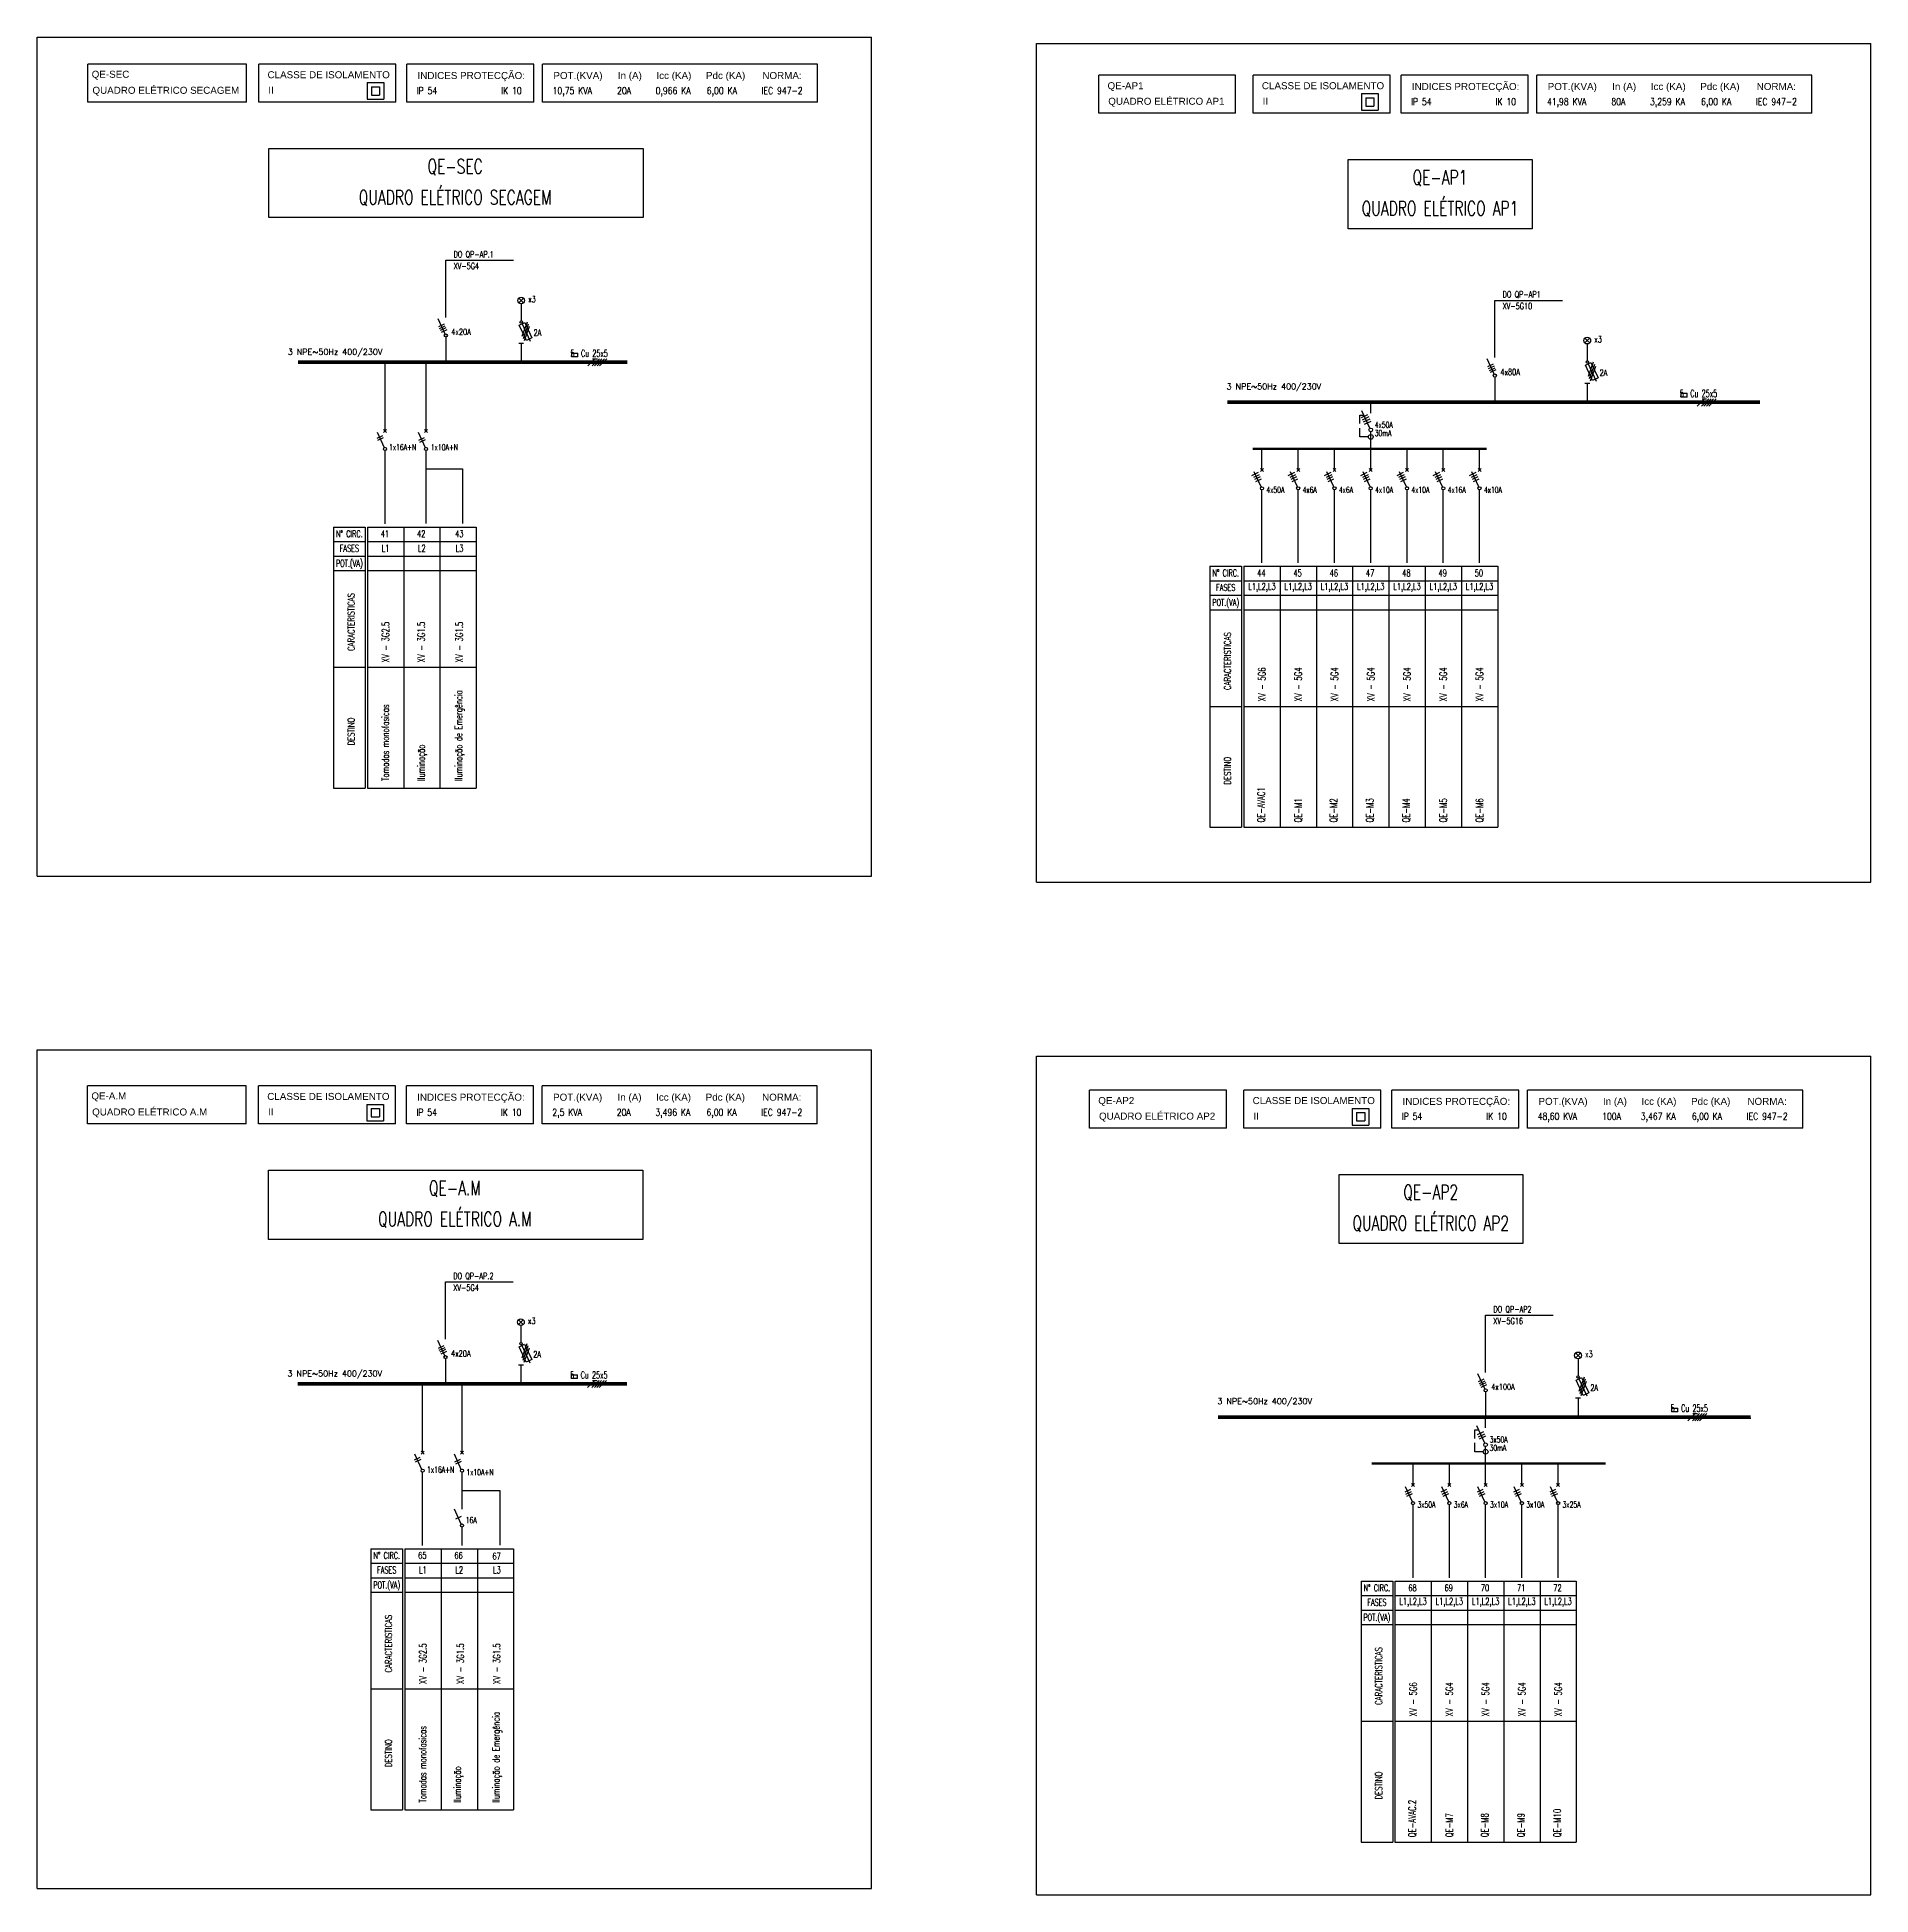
# Model space of a CAD drawing. Header units: millimetres. Extents: x -35961 to -35580, y 154458 to 154764.
# Drawn here: x -35732.7 to -35681.1, y 154486.7 to 154539 of the extents above; entities that cross this region are included whole.
import ezdxf
from ezdxf.enums import TextEntityAlignment as Align

# ---------------------------------------------------------------- set-up
doc = ezdxf.new("R2010")
doc.units = ezdxf.units.MM
doc.header["$MEASUREMENT"] = 0
doc.linetypes.add('HIDDEN', pattern=[0.375, 0.25, -0.125])
doc.layers.add('ELÉCTRICO', color=255, linetype='Continuous')
doc.layers.add('SIMBOLOGIA', color=255, linetype='Continuous')
doc.styles.add('ARIAL', font='arial.ttf')
doc.styles.add('ROMANS', font='romans')
doc.styles.add('SIMPLEX', font='SIMPLEX')

msp = doc.modelspace()

# ---------------------------------------------------------------- linework, layer by layer
at = {"layer": 'ELÉCTRICO', "linetype": 'Continuous', "ltscale": 0.03}
for p, q in [((-35732.74, 154538.991), (-35709.243, 154538.991)), ((-35704.601, 154538.816), (-35681.104, 154538.816)), ((-35722.942, 154527.902), (-35722.942, 154529.799)), ((-35721.789, 154527.902), (-35721.789, 154529.799)), ((-35721.789, 154525.299), (-35721.789, 154527.346)), ((-35732.74, 154515.368), (-35709.243, 154515.368)), ((-35704.601, 154515.192), (-35681.104, 154515.192)), ((-35732.74, 154510.475), (-35709.243, 154510.475)), ((-35704.601, 154510.299), (-35681.104, 154510.299)), ((-35732.74, 154486.852), (-35709.243, 154486.852)), ((-35704.601, 154486.676), (-35681.104, 154486.676))]:
    msp.add_line(p, q, dxfattribs=at)
at = {"layer": 'SIMBOLOGIA', "linetype": 'Continuous', "ltscale": 0.03}
for p, q in [((-35732.74, 154515.368), (-35732.74, 154538.991)), ((-35709.243, 154515.368), (-35709.243, 154538.991)), ((-35704.601, 154515.192), (-35704.601, 154538.816)), ((-35681.104, 154515.192), (-35681.104, 154538.816)), ((-35721.789, 154526.837), (-35720.764, 154526.837)), ((-35720.764, 154526.837), (-35720.764, 154525.299)), ((-35732.74, 154486.852), (-35732.74, 154510.475)), ((-35709.243, 154486.852), (-35709.243, 154510.475)), ((-35704.601, 154486.676), (-35704.601, 154510.299)), ((-35681.104, 154486.676), (-35681.104, 154510.299)), ((-35720.776, 154497.54), (-35720.776, 154498.575)), ((-35720.776, 154498.066), (-35719.711, 154498.066)), ((-35719.711, 154498.066), (-35719.711, 154496.527))]:
    msp.add_line(p, q, dxfattribs=at)
at = {"layer": 'SIMBOLOGIA', "color": 8}
for p, q in [((-35731.314, 154537.158), (-35731.314, 154538.229)), ((-35726.842, 154538.229), (-35731.314, 154538.229)), ((-35726.842, 154537.158), (-35726.842, 154538.229)), ((-35726.501, 154537.158), (-35726.501, 154538.229)), ((-35722.644, 154538.229), (-35726.501, 154538.229)), ((-35722.644, 154537.158), (-35722.644, 154538.229)), ((-35722.334, 154537.158), (-35722.334, 154538.229)), ((-35718.755, 154538.229), (-35722.334, 154538.229)), ((-35718.755, 154537.158), (-35718.755, 154538.229)), ((-35718.507, 154537.158), (-35718.507, 154538.229)), ((-35710.762, 154538.229), (-35718.507, 154538.229)), ((-35710.762, 154537.158), (-35710.762, 154538.229)), ((-35702.847, 154536.848), (-35702.847, 154537.92)), ((-35698.991, 154537.92), (-35702.847, 154537.92)), ((-35698.991, 154536.848), (-35698.991, 154537.92)), ((-35698.501, 154536.848), (-35698.501, 154537.92)), ((-35694.644, 154537.92), (-35698.501, 154537.92)), ((-35694.644, 154536.848), (-35694.644, 154537.92)), ((-35694.334, 154536.848), (-35694.334, 154537.92)), ((-35690.755, 154537.92), (-35694.334, 154537.92)), ((-35690.755, 154536.848), (-35690.755, 154537.92)), ((-35690.507, 154536.848), (-35690.507, 154537.92)), ((-35682.762, 154537.92), (-35690.507, 154537.92)), ((-35682.762, 154536.848), (-35682.762, 154537.92)), ((-35726.842, 154537.158), (-35731.314, 154537.158)), ((-35722.644, 154537.158), (-35726.501, 154537.158)), ((-35718.755, 154537.158), (-35722.334, 154537.158)), ((-35710.762, 154537.158), (-35718.507, 154537.158)), ((-35698.991, 154536.848), (-35702.847, 154536.848)), ((-35694.644, 154536.848), (-35698.501, 154536.848)), ((-35690.755, 154536.848), (-35694.334, 154536.848)), ((-35682.762, 154536.848), (-35690.507, 154536.848)), ((-35731.323, 154508.386), (-35731.323, 154509.457)), ((-35726.851, 154509.457), (-35731.323, 154509.457)), ((-35726.851, 154508.386), (-35726.851, 154509.457)), ((-35726.509, 154508.386), (-35726.509, 154509.457)), ((-35722.653, 154509.457), (-35726.509, 154509.457)), ((-35722.653, 154508.386), (-35722.653, 154509.457)), ((-35722.343, 154508.386), (-35722.343, 154509.457)), ((-35718.764, 154509.457), (-35722.343, 154509.457)), ((-35718.764, 154508.386), (-35718.764, 154509.457)), ((-35718.516, 154508.386), (-35718.516, 154509.457)), ((-35710.771, 154509.457), (-35718.516, 154509.457)), ((-35710.771, 154508.386), (-35710.771, 154509.457)), ((-35703.108, 154508.269), (-35703.108, 154509.34)), ((-35699.252, 154509.34), (-35703.108, 154509.34)), ((-35699.252, 154508.269), (-35699.252, 154509.34)), ((-35698.761, 154508.269), (-35698.761, 154509.34)), ((-35694.905, 154509.34), (-35698.761, 154509.34)), ((-35694.905, 154508.269), (-35694.905, 154509.34)), ((-35694.595, 154508.269), (-35694.595, 154509.34)), ((-35691.016, 154509.34), (-35694.595, 154509.34)), ((-35691.016, 154508.269), (-35691.016, 154509.34)), ((-35690.768, 154508.269), (-35690.768, 154509.34)), ((-35683.023, 154509.34), (-35690.768, 154509.34)), ((-35683.023, 154508.269), (-35683.023, 154509.34)), ((-35726.851, 154508.386), (-35731.323, 154508.386)), ((-35722.653, 154508.386), (-35726.509, 154508.386)), ((-35718.764, 154508.386), (-35722.343, 154508.386)), ((-35710.771, 154508.386), (-35718.516, 154508.386)), ((-35699.252, 154508.269), (-35703.108, 154508.269)), ((-35694.905, 154508.269), (-35698.761, 154508.269)), ((-35691.016, 154508.269), (-35694.595, 154508.269)), ((-35683.023, 154508.269), (-35690.768, 154508.269))]:
    msp.add_line(p, q, dxfattribs=at)
at = {"layer": 'SIMBOLOGIA'}
for p, q in [((-35723.445, 154537.71), (-35722.978, 154537.71)), ((-35723.445, 154537.71), (-35723.445, 154537.243)), ((-35723.329, 154537.593), (-35723.329, 154537.36)), ((-35723.329, 154537.593), (-35723.095, 154537.593)), ((-35723.095, 154537.593), (-35723.095, 154537.36)), ((-35722.978, 154537.71), (-35722.978, 154537.243)), ((-35695.445, 154537.4), (-35694.979, 154537.4)), ((-35695.445, 154537.4), (-35695.445, 154536.934)), ((-35694.979, 154537.4), (-35694.979, 154536.934)), ((-35723.445, 154537.243), (-35722.978, 154537.243)), ((-35723.329, 154537.36), (-35723.095, 154537.36)), ((-35695.445, 154536.934), (-35694.979, 154536.934)), ((-35695.329, 154537.284), (-35695.329, 154537.05)), ((-35695.329, 154537.284), (-35695.095, 154537.284)), ((-35695.329, 154537.05), (-35695.095, 154537.05)), ((-35695.095, 154537.284), (-35695.095, 154537.05)), ((-35721.235, 154532.708), (-35719.325, 154532.708)), ((-35721.233, 154531.097), (-35721.233, 154532.708)), ((-35719.109, 154531.576), (-35719.186, 154531.653)), ((-35719.109, 154531.576), (-35719.032, 154531.653)), ((-35719.109, 154531.576), (-35719.186, 154531.499)), ((-35719.109, 154531.576), (-35719.032, 154531.499)), ((-35719.109, 154531.481), (-35719.109, 154531.004)), ((-35691.694, 154531.579), (-35689.784, 154531.579)), ((-35691.692, 154529.968), (-35691.694, 154531.579)), ((-35721.251, 154530.631), (-35721.451, 154531.06)), ((-35721.281, 154530.909), (-35721.442, 154530.833)), ((-35721.255, 154530.855), (-35721.417, 154530.779)), ((-35721.229, 154530.802), (-35721.391, 154530.727)), ((-35721.204, 154530.748), (-35721.366, 154530.673)), ((-35719.162, 154530.882), (-35719.007, 154530.954)), ((-35718.96, 154530.45), (-35719.162, 154530.882)), ((-35719.094, 154530.939), (-35718.859, 154530.434)), ((-35718.939, 154530.968), (-35719.087, 154530.561)), ((-35718.91, 154530.905), (-35719.058, 154530.498)), ((-35718.881, 154530.844), (-35719.029, 154530.437)), ((-35719.007, 154530.954), (-35718.806, 154530.522)), ((-35721.232, 154530.546), (-35721.232, 154529.868)), ((-35719.177, 154530.378), (-35719.041, 154530.378)), ((-35719.109, 154530.378), (-35719.109, 154529.868)), ((-35718.806, 154530.522), (-35718.96, 154530.45)), ((-35717.694, 154530.09), (-35717.517, 154530.09)), ((-35717.694, 154530.09), (-35717.694, 154529.985)), ((-35717.517, 154529.985), (-35717.517, 154530.09)), ((-35689.089, 154530.447), (-35689.166, 154530.524)), ((-35689.089, 154530.447), (-35689.166, 154530.37)), ((-35689.089, 154530.447), (-35689.012, 154530.524)), ((-35689.089, 154530.447), (-35689.012, 154530.37)), ((-35689.089, 154530.352), (-35689.089, 154529.875)), ((-35716.126, 154529.868), (-35725.392, 154529.868)), ((-35716.126, 154529.833), (-35725.392, 154529.833)), ((-35716.126, 154529.799), (-35725.392, 154529.799)), ((-35717.517, 154529.985), (-35717.694, 154529.985)), ((-35717.235, 154529.731), (-35717.031, 154529.936)), ((-35717.109, 154529.731), (-35716.905, 154529.936)), ((-35717.097, 154529.936), (-35716.965, 154529.936)), ((-35717.041, 154529.731), (-35716.836, 154529.936)), ((-35716.973, 154529.731), (-35716.768, 154529.936)), ((-35716.905, 154529.731), (-35716.7, 154529.936)), ((-35691.71, 154529.502), (-35691.91, 154529.931)), ((-35691.739, 154529.78), (-35691.901, 154529.704)), ((-35691.714, 154529.726), (-35691.876, 154529.65)), ((-35691.688, 154529.673), (-35691.85, 154529.598)), ((-35691.663, 154529.619), (-35691.825, 154529.544)), ((-35689.142, 154529.753), (-35688.987, 154529.825)), ((-35688.94, 154529.321), (-35689.142, 154529.753)), ((-35689.075, 154529.81), (-35688.839, 154529.305)), ((-35688.919, 154529.839), (-35689.067, 154529.432)), ((-35688.89, 154529.776), (-35689.038, 154529.369)), ((-35688.861, 154529.715), (-35689.009, 154529.308)), ((-35688.987, 154529.825), (-35688.786, 154529.393)), ((-35691.691, 154529.417), (-35691.691, 154528.739)), ((-35689.157, 154529.249), (-35689.021, 154529.249)), ((-35689.089, 154529.249), (-35689.089, 154528.739)), ((-35688.786, 154529.393), (-35688.94, 154529.321)), ((-35684.229, 154528.739), (-35699.222, 154528.739)), ((-35684.229, 154528.705), (-35699.222, 154528.705)), ((-35684.226, 154528.671), (-35699.222, 154528.671)), ((-35695.186, 154528.407), (-35695.186, 154528.671)), ((-35686.455, 154528.961), (-35686.278, 154528.961)), ((-35686.455, 154528.961), (-35686.455, 154528.856)), ((-35686.278, 154528.856), (-35686.455, 154528.856)), ((-35686.278, 154528.856), (-35686.278, 154528.961)), ((-35685.997, 154528.602), (-35685.792, 154528.807)), ((-35685.87, 154528.602), (-35685.666, 154528.807)), ((-35685.858, 154528.807), (-35685.727, 154528.807)), ((-35685.802, 154528.602), (-35685.598, 154528.807)), ((-35685.734, 154528.602), (-35685.53, 154528.807)), ((-35685.666, 154528.602), (-35685.462, 154528.807)), ((-35695.273, 154528.357), (-35695.458, 154528.271)), ((-35695.208, 154527.976), (-35695.436, 154528.466)), ((-35695.244, 154528.295), (-35695.429, 154528.209)), ((-35695.215, 154528.234), (-35695.4, 154528.147)), ((-35695.186, 154528.172), (-35695.372, 154528.086)), ((-35723.019, 154527.761), (-35723.178, 154527.687)), ((-35722.96, 154527.43), (-35723.158, 154527.854)), ((-35722.993, 154527.71), (-35723.153, 154527.636)), ((-35722.9, 154527.86), (-35722.983, 154527.943)), ((-35722.983, 154527.86), (-35722.9, 154527.943)), ((-35721.807, 154527.43), (-35722.005, 154527.854)), ((-35721.84, 154527.71), (-35722, 154527.636)), ((-35721.812, 154527.649), (-35721.971, 154527.574)), ((-35721.747, 154527.86), (-35721.83, 154527.943)), ((-35721.83, 154527.86), (-35721.747, 154527.943)), ((-35695.186, 154527.419), (-35695.186, 154527.879)), ((-35722.942, 154525.29), (-35722.942, 154527.346)), ((-35698.511, 154527.419), (-35691.922, 154527.419)), ((-35698.511, 154527.385), (-35691.922, 154527.385)), ((-35698.25, 154526.804), (-35698.25, 154527.385)), ((-35697.229, 154526.804), (-35697.229, 154527.385)), ((-35696.208, 154526.804), (-35696.208, 154527.385)), ((-35695.186, 154526.804), (-35695.186, 154527.385)), ((-35694.165, 154526.804), (-35694.165, 154527.385)), ((-35693.144, 154526.804), (-35693.144, 154527.385)), ((-35692.123, 154526.804), (-35692.123, 154527.385)), ((-35698.356, 154526.728), (-35698.541, 154526.641)), ((-35698.327, 154526.666), (-35698.487, 154526.591)), ((-35698.269, 154526.327), (-35698.466, 154526.75)), ((-35698.302, 154526.607), (-35698.462, 154526.532)), ((-35698.273, 154526.545), (-35698.433, 154526.471)), ((-35698.208, 154526.757), (-35698.292, 154526.84)), ((-35698.292, 154526.757), (-35698.208, 154526.84)), ((-35697.334, 154526.728), (-35697.52, 154526.641)), ((-35697.306, 154526.666), (-35697.466, 154526.591)), ((-35697.247, 154526.327), (-35697.445, 154526.75)), ((-35697.281, 154526.607), (-35697.44, 154526.532)), ((-35697.252, 154526.545), (-35697.412, 154526.471)), ((-35697.187, 154526.757), (-35697.27, 154526.84)), ((-35697.27, 154526.757), (-35697.187, 154526.84)), ((-35696.313, 154526.728), (-35696.498, 154526.641)), ((-35696.285, 154526.666), (-35696.444, 154526.591)), ((-35696.226, 154526.327), (-35696.424, 154526.75)), ((-35696.259, 154526.607), (-35696.419, 154526.532)), ((-35696.231, 154526.545), (-35696.39, 154526.471)), ((-35696.166, 154526.757), (-35696.249, 154526.84)), ((-35696.249, 154526.757), (-35696.166, 154526.84)), ((-35695.292, 154526.728), (-35695.477, 154526.641)), ((-35695.263, 154526.666), (-35695.423, 154526.591)), ((-35695.205, 154526.327), (-35695.402, 154526.75)), ((-35695.238, 154526.607), (-35695.398, 154526.532)), ((-35695.209, 154526.545), (-35695.369, 154526.471)), ((-35695.145, 154526.757), (-35695.228, 154526.84)), ((-35695.228, 154526.757), (-35695.145, 154526.84)), ((-35694.271, 154526.728), (-35694.456, 154526.641)), ((-35694.242, 154526.666), (-35694.402, 154526.591)), ((-35694.184, 154526.327), (-35694.381, 154526.75)), ((-35694.217, 154526.607), (-35694.377, 154526.532)), ((-35694.188, 154526.545), (-35694.348, 154526.471)), ((-35694.124, 154526.757), (-35694.207, 154526.84)), ((-35694.207, 154526.757), (-35694.124, 154526.84)), ((-35693.25, 154526.728), (-35693.435, 154526.641)), ((-35693.221, 154526.666), (-35693.381, 154526.591)), ((-35693.163, 154526.327), (-35693.36, 154526.75)), ((-35693.196, 154526.607), (-35693.356, 154526.532)), ((-35693.167, 154526.545), (-35693.327, 154526.471)), ((-35693.102, 154526.757), (-35693.186, 154526.84)), ((-35693.186, 154526.757), (-35693.102, 154526.84)), ((-35692.228, 154526.728), (-35692.414, 154526.641)), ((-35692.2, 154526.666), (-35692.36, 154526.591)), ((-35692.141, 154526.327), (-35692.339, 154526.75)), ((-35692.175, 154526.607), (-35692.334, 154526.532)), ((-35692.146, 154526.545), (-35692.306, 154526.471)), ((-35692.081, 154526.757), (-35692.164, 154526.84)), ((-35692.164, 154526.757), (-35692.081, 154526.84)), ((-35698.25, 154524.9), (-35698.25, 154526.243)), ((-35697.229, 154524.9), (-35697.229, 154526.243)), ((-35696.208, 154524.9), (-35696.208, 154526.243)), ((-35695.186, 154524.9), (-35695.186, 154526.243)), ((-35694.165, 154524.9), (-35694.165, 154526.243)), ((-35693.144, 154524.9), (-35693.144, 154526.243)), ((-35692.123, 154524.9), (-35692.123, 154526.243)), ((-35698.25, 154524.187), (-35698.25, 154524.9)), ((-35697.229, 154524.187), (-35697.229, 154524.9)), ((-35696.208, 154524.187), (-35696.208, 154524.9)), ((-35695.186, 154524.187), (-35695.186, 154524.9)), ((-35694.165, 154524.187), (-35694.165, 154524.9)), ((-35693.144, 154524.187), (-35693.144, 154524.9)), ((-35692.123, 154524.187), (-35692.123, 154524.9)), ((-35723.454, 154508.938), (-35722.987, 154508.938)), ((-35723.454, 154508.938), (-35723.454, 154508.471)), ((-35723.337, 154508.821), (-35723.337, 154508.588)), ((-35723.337, 154508.821), (-35723.104, 154508.821)), ((-35723.104, 154508.821), (-35723.104, 154508.588)), ((-35722.987, 154508.938), (-35722.987, 154508.471)), ((-35695.706, 154508.821), (-35695.239, 154508.821)), ((-35695.706, 154508.821), (-35695.706, 154508.354)), ((-35695.589, 154508.704), (-35695.589, 154508.471)), ((-35695.589, 154508.704), (-35695.356, 154508.704)), ((-35695.356, 154508.704), (-35695.356, 154508.471)), ((-35695.239, 154508.821), (-35695.239, 154508.354)), ((-35723.454, 154508.471), (-35722.987, 154508.471)), ((-35723.337, 154508.588), (-35723.104, 154508.588)), ((-35695.706, 154508.354), (-35695.239, 154508.354)), ((-35695.589, 154508.471), (-35695.356, 154508.471)), ((-35721.244, 154503.937), (-35719.334, 154503.937)), ((-35721.242, 154502.325), (-35721.244, 154503.937)), ((-35719.117, 154502.804), (-35719.194, 154502.881)), ((-35719.117, 154502.804), (-35719.04, 154502.881)), ((-35691.955, 154503), (-35690.045, 154503)), ((-35691.953, 154501.389), (-35691.955, 154503)), ((-35719.117, 154502.804), (-35719.194, 154502.727)), ((-35719.117, 154502.804), (-35719.04, 154502.727)), ((-35719.117, 154502.709), (-35719.117, 154502.232)), ((-35721.26, 154501.859), (-35721.46, 154502.288)), ((-35721.289, 154502.137), (-35721.451, 154502.061)), ((-35721.264, 154502.083), (-35721.426, 154502.007)), ((-35721.237, 154502.031), (-35721.399, 154501.955)), ((-35721.212, 154501.977), (-35721.374, 154501.901)), ((-35719.17, 154502.11), (-35719.016, 154502.182)), ((-35718.969, 154501.678), (-35719.17, 154502.11)), ((-35719.103, 154502.167), (-35718.867, 154501.662)), ((-35718.947, 154502.196), (-35719.095, 154501.789)), ((-35718.918, 154502.134), (-35719.066, 154501.726)), ((-35718.889, 154502.072), (-35719.038, 154501.665)), ((-35719.016, 154502.182), (-35718.814, 154501.75)), ((-35689.349, 154501.867), (-35689.426, 154501.945)), ((-35689.349, 154501.867), (-35689.426, 154501.79)), ((-35689.349, 154501.867), (-35689.272, 154501.945)), ((-35689.349, 154501.867), (-35689.272, 154501.79)), ((-35721.241, 154501.774), (-35721.241, 154501.096)), ((-35719.185, 154501.606), (-35719.049, 154501.606)), ((-35719.117, 154501.606), (-35719.117, 154501.096)), ((-35718.814, 154501.75), (-35718.969, 154501.678)), ((-35717.703, 154501.318), (-35717.526, 154501.318)), ((-35717.703, 154501.318), (-35717.703, 154501.213)), ((-35717.526, 154501.213), (-35717.526, 154501.318)), ((-35691.971, 154500.923), (-35692.171, 154501.351)), ((-35689.349, 154501.772), (-35689.349, 154501.296)), ((-35716.135, 154501.096), (-35725.401, 154501.096)), ((-35716.135, 154501.062), (-35725.401, 154501.062)), ((-35716.135, 154501.028), (-35725.401, 154501.028)), ((-35721.884, 154499.135), (-35721.884, 154501.028)), ((-35720.776, 154499.135), (-35720.776, 154501.028)), ((-35717.526, 154501.213), (-35717.703, 154501.213)), ((-35717.244, 154500.96), (-35717.04, 154501.164)), ((-35717.117, 154500.96), (-35716.913, 154501.164)), ((-35717.105, 154501.164), (-35716.974, 154501.164)), ((-35717.049, 154500.96), (-35716.845, 154501.164)), ((-35716.981, 154500.96), (-35716.777, 154501.164)), ((-35716.913, 154500.96), (-35716.709, 154501.164)), ((-35692, 154501.2), (-35692.162, 154501.125)), ((-35691.975, 154501.146), (-35692.137, 154501.071)), ((-35691.948, 154501.094), (-35692.11, 154501.018)), ((-35691.923, 154501.04), (-35692.085, 154500.964)), ((-35691.952, 154500.837), (-35691.952, 154500.159)), ((-35689.402, 154501.173), (-35689.248, 154501.245)), ((-35689.201, 154500.742), (-35689.402, 154501.173)), ((-35689.335, 154501.231), (-35689.099, 154500.725)), ((-35689.179, 154501.259), (-35689.328, 154500.852)), ((-35689.15, 154501.197), (-35689.298, 154500.79)), ((-35689.122, 154501.135), (-35689.27, 154500.728)), ((-35689.248, 154501.245), (-35689.047, 154500.813)), ((-35689.047, 154500.813), (-35689.201, 154500.742)), ((-35689.417, 154500.67), (-35689.281, 154500.67)), ((-35689.349, 154500.67), (-35689.349, 154500.159)), ((-35686.716, 154500.382), (-35686.539, 154500.382)), ((-35686.716, 154500.382), (-35686.716, 154500.277)), ((-35686.539, 154500.277), (-35686.716, 154500.277)), ((-35686.539, 154500.277), (-35686.539, 154500.382)), ((-35684.49, 154500.159), (-35699.483, 154500.159)), ((-35684.49, 154500.125), (-35699.483, 154500.125)), ((-35684.487, 154500.091), (-35699.483, 154500.091)), ((-35691.973, 154499.397), (-35692.202, 154499.887)), ((-35691.952, 154499.827), (-35691.952, 154500.091)), ((-35686.257, 154500.023), (-35686.053, 154500.227)), ((-35686.13, 154500.023), (-35685.926, 154500.227)), ((-35686.118, 154500.227), (-35685.987, 154500.227)), ((-35686.062, 154500.023), (-35685.858, 154500.227)), ((-35685.994, 154500.023), (-35685.79, 154500.227)), ((-35685.926, 154500.023), (-35685.722, 154500.227)), ((-35692.009, 154499.716), (-35692.194, 154499.63)), ((-35691.981, 154499.654), (-35692.166, 154499.568)), ((-35691.952, 154499.593), (-35692.137, 154499.506)), ((-35691.952, 154498.844), (-35691.952, 154499.3)), ((-35721.961, 154498.989), (-35722.121, 154498.915)), ((-35721.903, 154498.659), (-35722.1, 154499.082)), ((-35721.936, 154498.939), (-35722.096, 154498.864)), ((-35721.843, 154499.089), (-35721.926, 154499.172)), ((-35721.926, 154499.089), (-35721.843, 154499.172)), ((-35720.795, 154498.659), (-35720.992, 154499.082)), ((-35720.828, 154498.939), (-35720.988, 154498.864)), ((-35720.799, 154498.877), (-35720.959, 154498.802)), ((-35720.734, 154499.089), (-35720.817, 154499.172)), ((-35720.817, 154499.089), (-35720.734, 154499.172)), ((-35695.16, 154498.844), (-35688.571, 154498.844)), ((-35695.16, 154498.81), (-35688.571, 154498.81)), ((-35693.994, 154498.224), (-35693.994, 154498.806)), ((-35692.973, 154498.224), (-35692.973, 154498.806)), ((-35691.952, 154498.224), (-35691.952, 154498.806)), ((-35690.93, 154498.224), (-35690.93, 154498.806)), ((-35689.909, 154498.224), (-35689.909, 154498.806)), ((-35721.884, 154496.518), (-35721.884, 154498.575)), ((-35694.013, 154497.748), (-35694.21, 154498.171)), ((-35693.952, 154498.177), (-35694.036, 154498.261)), ((-35694.036, 154498.177), (-35693.952, 154498.261)), ((-35692.992, 154497.748), (-35693.189, 154498.171)), ((-35692.931, 154498.177), (-35693.014, 154498.261)), ((-35693.014, 154498.177), (-35692.931, 154498.261)), ((-35691.97, 154497.748), (-35692.168, 154498.171)), ((-35691.91, 154498.177), (-35691.993, 154498.261)), ((-35691.993, 154498.177), (-35691.91, 154498.261)), ((-35690.949, 154497.748), (-35691.147, 154498.171)), ((-35690.889, 154498.177), (-35690.972, 154498.261)), ((-35690.972, 154498.177), (-35690.889, 154498.261)), ((-35689.928, 154497.748), (-35690.125, 154498.171)), ((-35689.868, 154498.177), (-35689.951, 154498.261)), ((-35689.951, 154498.177), (-35689.868, 154498.261)), ((-35694.071, 154498.087), (-35694.231, 154498.012)), ((-35694.046, 154498.028), (-35694.206, 154497.953)), ((-35694.017, 154497.966), (-35694.177, 154497.891)), ((-35693.994, 154496.321), (-35693.994, 154497.664)), ((-35693.05, 154498.087), (-35693.21, 154498.012)), ((-35693.025, 154498.028), (-35693.185, 154497.953)), ((-35692.996, 154497.966), (-35693.156, 154497.891)), ((-35692.973, 154496.321), (-35692.973, 154497.664)), ((-35692.029, 154498.087), (-35692.189, 154498.012)), ((-35692.003, 154498.028), (-35692.163, 154497.953)), ((-35691.975, 154497.966), (-35692.135, 154497.891)), ((-35691.952, 154496.321), (-35691.952, 154497.664)), ((-35691.007, 154498.087), (-35691.167, 154498.012)), ((-35690.982, 154498.028), (-35691.142, 154497.953)), ((-35690.953, 154497.966), (-35691.113, 154497.891)), ((-35690.93, 154496.321), (-35690.93, 154497.664)), ((-35689.986, 154498.087), (-35690.146, 154498.012)), ((-35689.961, 154498.028), (-35690.121, 154497.953)), ((-35689.932, 154497.966), (-35690.092, 154497.891)), ((-35689.909, 154496.321), (-35689.909, 154497.664)), ((-35720.795, 154497.117), (-35720.992, 154497.54)), ((-35720.799, 154497.335), (-35720.959, 154497.26)), ((-35720.776, 154496.518), (-35720.776, 154497.032)), ((-35693.994, 154495.607), (-35693.994, 154496.321)), ((-35692.973, 154495.607), (-35692.973, 154496.321)), ((-35691.952, 154495.607), (-35691.952, 154496.321)), ((-35690.93, 154495.607), (-35690.93, 154496.321)), ((-35689.909, 154495.607), (-35689.909, 154496.321))]:
    msp.add_line(p, q, dxfattribs=at)
at = {"layer": 'SIMBOLOGIA', "linetype": 'HIDDEN'}
for p, q in [((-35695.493, 154527.734), (-35695.493, 154528.348)), ((-35695.493, 154528.348), (-35695.381, 154528.348)), ((-35695.254, 154527.734), (-35695.493, 154527.734)), ((-35692.258, 154499.155), (-35692.258, 154499.768)), ((-35692.258, 154499.768), (-35692.146, 154499.768)), ((-35692.02, 154499.155), (-35692.258, 154499.155))]:
    msp.add_line(p, q, dxfattribs=at)
at = {"layer": 'SIMBOLOGIA', "linetype": 'Continuous'}
for p, q in [((-35724.392, 154525.196), (-35724.392, 154517.843)), ((-35724.392, 154525.196), (-35723.503, 154525.196)), ((-35723.503, 154525.196), (-35723.503, 154517.843)), ((-35723.439, 154525.196), (-35721.397, 154525.196)), ((-35723.439, 154525.196), (-35723.439, 154517.843)), ((-35722.418, 154525.196), (-35722.418, 154517.843)), ((-35721.397, 154525.196), (-35721.397, 154517.843)), ((-35721.397, 154525.196), (-35720.376, 154525.196)), ((-35720.376, 154525.196), (-35720.376, 154517.843)), ((-35724.392, 154524.787), (-35723.503, 154524.787)), ((-35724.392, 154524.379), (-35723.503, 154524.379)), ((-35723.439, 154524.787), (-35721.397, 154524.787)), ((-35723.439, 154524.379), (-35721.397, 154524.379)), ((-35721.397, 154524.787), (-35720.376, 154524.787)), ((-35721.397, 154524.379), (-35720.376, 154524.379)), ((-35724.392, 154523.97), (-35723.503, 154523.97)), ((-35723.439, 154523.97), (-35721.397, 154523.97)), ((-35721.397, 154523.97), (-35720.376, 154523.97)), ((-35699.713, 154524.092), (-35699.713, 154516.74)), ((-35699.713, 154524.092), (-35698.824, 154524.092)), ((-35698.824, 154524.092), (-35698.824, 154516.74)), ((-35698.76, 154524.092), (-35691.612, 154524.092)), ((-35698.76, 154524.092), (-35698.76, 154516.74)), ((-35697.739, 154524.092), (-35697.739, 154516.74)), ((-35696.718, 154524.092), (-35696.718, 154516.74)), ((-35695.697, 154524.092), (-35695.697, 154516.74)), ((-35694.676, 154524.092), (-35694.676, 154516.74)), ((-35693.655, 154524.092), (-35693.655, 154516.74)), ((-35692.634, 154524.092), (-35692.634, 154516.74)), ((-35691.612, 154524.092), (-35691.612, 154516.74)), ((-35699.713, 154523.684), (-35698.824, 154523.684)), ((-35699.713, 154523.275), (-35698.824, 154523.275)), ((-35698.76, 154523.684), (-35691.612, 154523.684)), ((-35698.76, 154523.275), (-35691.612, 154523.275)), ((-35699.713, 154522.867), (-35698.824, 154522.867)), ((-35698.76, 154522.867), (-35691.612, 154522.867)), ((-35724.392, 154521.247), (-35723.503, 154521.247)), ((-35723.439, 154521.247), (-35721.397, 154521.247)), ((-35721.397, 154521.247), (-35720.376, 154521.247)), ((-35699.713, 154520.144), (-35698.824, 154520.144)), ((-35698.76, 154520.144), (-35691.612, 154520.144)), ((-35724.392, 154517.843), (-35723.503, 154517.843)), ((-35723.439, 154517.843), (-35721.397, 154517.843)), ((-35721.397, 154517.843), (-35720.376, 154517.843)), ((-35699.713, 154516.74), (-35698.824, 154516.74)), ((-35698.76, 154516.74), (-35691.612, 154516.74)), ((-35723.339, 154496.424), (-35723.339, 154489.072)), ((-35723.339, 154496.424), (-35722.45, 154496.424)), ((-35722.45, 154496.424), (-35722.45, 154489.072)), ((-35722.386, 154496.424), (-35720.344, 154496.424)), ((-35722.386, 154496.424), (-35722.386, 154489.072)), ((-35721.365, 154496.424), (-35721.365, 154489.072)), ((-35720.344, 154496.424), (-35720.344, 154489.072)), ((-35720.344, 154496.424), (-35719.323, 154496.424)), ((-35719.323, 154496.424), (-35719.323, 154489.072)), ((-35723.339, 154496.016), (-35722.45, 154496.016)), ((-35723.339, 154495.607), (-35722.45, 154495.607)), ((-35722.386, 154496.016), (-35720.344, 154496.016)), ((-35722.386, 154495.607), (-35720.344, 154495.607)), ((-35720.344, 154496.016), (-35719.323, 154496.016)), ((-35720.344, 154495.607), (-35719.323, 154495.607)), ((-35723.339, 154495.199), (-35722.45, 154495.199)), ((-35722.386, 154495.199), (-35720.344, 154495.199)), ((-35720.344, 154495.199), (-35719.323, 154495.199)), ((-35695.457, 154495.513), (-35695.457, 154488.161)), ((-35695.457, 154495.513), (-35694.568, 154495.513)), ((-35695.457, 154495.104), (-35694.568, 154495.104)), ((-35694.568, 154495.513), (-35694.568, 154488.161)), ((-35694.505, 154495.513), (-35689.399, 154495.513)), ((-35694.505, 154495.513), (-35694.505, 154488.161)), ((-35694.505, 154495.104), (-35689.399, 154495.104)), ((-35693.483, 154495.513), (-35693.483, 154488.161)), ((-35692.462, 154495.513), (-35692.462, 154488.161)), ((-35691.441, 154495.513), (-35691.441, 154488.161)), ((-35690.42, 154495.513), (-35690.42, 154488.161)), ((-35689.399, 154495.513), (-35689.399, 154488.161)), ((-35695.457, 154494.696), (-35694.568, 154494.696)), ((-35694.505, 154494.696), (-35689.399, 154494.696)), ((-35695.457, 154494.288), (-35694.568, 154494.288)), ((-35694.505, 154494.288), (-35689.399, 154494.288)), ((-35723.339, 154492.476), (-35722.45, 154492.476)), ((-35722.386, 154492.476), (-35720.344, 154492.476)), ((-35720.344, 154492.476), (-35719.323, 154492.476)), ((-35695.457, 154491.564), (-35694.568, 154491.564)), ((-35694.505, 154491.564), (-35689.399, 154491.564)), ((-35723.339, 154489.072), (-35722.45, 154489.072)), ((-35722.386, 154489.072), (-35720.344, 154489.072)), ((-35720.344, 154489.072), (-35719.323, 154489.072)), ((-35695.457, 154488.161), (-35694.568, 154488.161)), ((-35694.505, 154488.161), (-35689.399, 154488.161))]:
    msp.add_line(p, q, dxfattribs=at)
at = {"layer": 'SIMBOLOGIA'}
for points in [[(-35726.212, 154535.853), (-35715.673, 154535.853), (-35715.673, 154533.908), (-35726.212, 154533.908)], [(-35695.819, 154535.544), (-35690.645, 154535.544), (-35690.645, 154533.598), (-35695.819, 154533.598)], [(-35726.221, 154507.081), (-35715.682, 154507.081), (-35715.682, 154505.136), (-35726.221, 154505.136)], [(-35696.079, 154506.964), (-35690.906, 154506.964), (-35690.906, 154505.019), (-35696.079, 154505.019)]]:
    msp.add_lwpolyline(points, close=True, dxfattribs=at)
for centre, radius in [((-35719.109, 154531.576), 0.0953), ((-35721.232, 154530.59), 0.0447), ((-35719.109, 154530.97), 0.034), ((-35689.089, 154530.447), 0.0953), ((-35689.089, 154529.841), 0.034), ((-35691.691, 154529.461), 0.0447), ((-35695.186, 154527.93), 0.0511), ((-35695.186, 154527.734), 0.0681), ((-35722.942, 154527.391), 0.0441), ((-35721.789, 154527.391), 0.0441), ((-35698.25, 154526.287), 0.0441), ((-35697.229, 154526.287), 0.0441), ((-35696.208, 154526.287), 0.0441), ((-35695.186, 154526.287), 0.0441), ((-35694.165, 154526.287), 0.0441), ((-35693.144, 154526.287), 0.0441), ((-35692.123, 154526.287), 0.0441), ((-35719.117, 154502.804), 0.0953), ((-35721.241, 154501.819), 0.0447), ((-35719.117, 154502.198), 0.034), ((-35689.349, 154501.867), 0.0953), ((-35689.349, 154501.262), 0.034), ((-35691.952, 154500.882), 0.0447), ((-35691.952, 154499.155), 0.0681), ((-35691.952, 154499.351), 0.0511), ((-35721.884, 154498.619), 0.0441), ((-35720.776, 154498.619), 0.0441), ((-35693.994, 154497.708), 0.0441), ((-35692.973, 154497.708), 0.0441), ((-35691.952, 154497.708), 0.0441), ((-35690.93, 154497.708), 0.0441), ((-35689.909, 154497.708), 0.0441), ((-35720.776, 154497.077), 0.0441)]:
    msp.add_circle(centre, radius, dxfattribs=at)

# ---------------------------------------------------------------- texts
at = {"layer": 'SIMBOLOGIA', "style": 'ARIAL'}
for s, p in [('QE-SEC', (-35731.204, 154537.847)), ('CLASSE DE ISOLAMENTO', (-35726.252, 154537.834)), ('INDICES PROTECÇÃO:', (-35722.029, 154537.812)), ('POT.(KVA)', (-35718.202, 154537.812)), ('In (A)', (-35716.388, 154537.812)), ('Icc (KA)', (-35715.301, 154537.812)), ('Pdc (KA)', (-35713.906, 154537.812)), ('NORMA:', (-35712.318, 154537.812)), ('QUADRO ELÉTRICO SECAGEM', (-35731.183, 154537.396)), ('II', (-35726.23, 154537.396)), ('QE-AP1', (-35702.598, 154537.525)), ('CLASSE DE ISOLAMENTO', (-35698.252, 154537.525)), ('INDICES PROTECÇÃO:', (-35694.029, 154537.503)), ('POT.(KVA)', (-35690.202, 154537.503)), ('In (A)', (-35688.388, 154537.503)), ('Icc (KA)', (-35687.301, 154537.503)), ('Pdc (KA)', (-35685.906, 154537.503)), ('NORMA:', (-35684.318, 154537.503)), ('QUADRO ELÉTRICO AP1', (-35702.577, 154537.087)), ('II', (-35698.23, 154537.087)), ('QE-A.M', (-35731.213, 154509.076)), ('CLASSE DE ISOLAMENTO', (-35726.26, 154509.062)), ('INDICES PROTECÇÃO:', (-35722.038, 154509.04)), ('POT.(KVA)', (-35718.211, 154509.04)), ('In (A)', (-35716.396, 154509.04)), ('Icc (KA)', (-35715.31, 154509.04)), ('Pdc (KA)', (-35713.914, 154509.04)), ('NORMA:', (-35712.326, 154509.04)), ('QE-AP2', (-35702.859, 154508.945)), ('CLASSE DE ISOLAMENTO', (-35698.512, 154508.945)), ('INDICES PROTECÇÃO:', (-35694.29, 154508.923)), ('QUADRO ELÉTRICO A.M', (-35731.191, 154508.624)), ('II', (-35726.239, 154508.624)), ('QUADRO ELÉTRICO AP2', (-35702.838, 154508.507)), ('II', (-35698.491, 154508.507)), ('POT.(KVA)', (-35690.463, 154508.923)), ('In (A)', (-35688.648, 154508.923)), ('Icc (KA)', (-35687.562, 154508.923)), ('Pdc (KA)', (-35686.166, 154508.923)), ('NORMA:', (-35684.578, 154508.923))]:
    msp.add_text(s, height=0.198, dxfattribs=at).set_placement(p)
at = {"layer": 'SIMBOLOGIA', "color": 7, "style": 'ROMANS', "width": 0.8}
for s, p in [('IP 54', (-35722.051, 154537.385)), ('IK 10', (-35719.672, 154537.385)), ('10,75 KVA', (-35718.224, 154537.385)), ('20A', (-35716.409, 154537.385)), ('0,966 KA', (-35715.323, 154537.385)), ('6,00 KA', (-35713.883, 154537.385)), ('IEC 947-2', (-35712.339, 154537.385)), ('IP 54', (-35694.051, 154537.076)), ('IK 10', (-35691.672, 154537.076)), ('41,98 KVA', (-35690.224, 154537.076)), ('80A', (-35688.41, 154537.076)), ('3,259 KA', (-35687.323, 154537.076)), ('6,00 KA', (-35685.883, 154537.076)), ('IEC 947-2', (-35684.339, 154537.076)), ('IP 54', (-35722.06, 154508.614)), ('IK 10', (-35719.681, 154508.614)), ('2,5 KVA', (-35718.232, 154508.614)), ('20A', (-35716.418, 154508.614)), ('3,496 KA', (-35715.331, 154508.614)), ('6,00 KA', (-35713.892, 154508.614)), ('IEC 947-2', (-35712.348, 154508.614)), ('IP 54', (-35694.312, 154508.497)), ('IK 10', (-35691.933, 154508.497)), ('48,60 KVA', (-35690.484, 154508.497)), ('100A', (-35688.67, 154508.497)), ('3,467 KA', (-35687.583, 154508.497)), ('6,00 KA', (-35686.144, 154508.497)), ('IEC 947-2', (-35684.6, 154508.497))]:
    msp.add_text(s, height=0.198, dxfattribs=at).set_placement(p)
at = {"layer": 'SIMBOLOGIA', "style": 'SIMPLEX', "width": 0.7}
for s, height, p in [('QE-SEC', 0.4085, (-35720.97, 154535.147)), ('QUADRO ELÉTRICO SECAGEM', 0.40846, (-35720.97, 154534.276)), ('QE-AP1', 0.4085, (-35693.237, 154534.838)), ('QUADRO ELÉTRICO AP1', 0.40846, (-35693.237, 154533.967)), ('QE-A.M', 0.4085, (-35720.978, 154506.376)), ('QE-AP2', 0.4085, (-35693.497, 154506.259)), ('QUADRO ELÉTRICO A.M', 0.40846, (-35720.978, 154505.504)), ('QUADRO ELÉTRICO AP2', 0.40846, (-35693.497, 154505.387))]:
    msp.add_text(s, height=height, dxfattribs=at).set_placement(p, align=Align.CENTER)
at = {"layer": 'SIMBOLOGIA', "style": 'SIMPLEX', "width": 0.65}
for s, height, p in [('DO QP-AP.1', 0.177, (-35721.014, 154532.788)), ('XV-5G4', 0.177, (-35721.014, 154532.457)), ('x3', 0.177, (-35718.911, 154531.524)), ('DO QP-AP1', 0.177, (-35691.473, 154531.659)), ('XV-5G10', 0.177, (-35691.473, 154531.328)), ('4x20A', 0.1702, (-35721.077, 154530.605)), ('2A', 0.177, (-35718.761, 154530.578)), ('x3', 0.177, (-35688.891, 154530.395)), ('4x80A', 0.1702, (-35691.536, 154529.476)), ('2A', 0.177, (-35688.741, 154529.45)), ('DO QP-AP.2', 0.177, (-35721.022, 154504.016)), ('XV-5G4', 0.177, (-35721.022, 154503.686)), ('x3', 0.177, (-35718.919, 154502.752)), ('XV-5G16', 0.177, (-35691.733, 154502.749)), ('DO QP-AP2', 0.177, (-35691.733, 154503.08)), ('4x20A', 0.1702, (-35721.085, 154501.833)), ('2A', 0.177, (-35718.769, 154501.807)), ('x3', 0.177, (-35689.151, 154501.816)), ('4x100A', 0.1702, (-35691.796, 154500.896)), ('2A', 0.177, (-35689.002, 154500.87))]:
    msp.add_text(s, height=height, dxfattribs=at).set_placement(p)
at = {"layer": 'SIMBOLOGIA', "color": 7, "style": 'ROMANS'}
for p in [(-35725.683, 154530.046), (-35699.246, 154529.073), (-35725.692, 154501.274), (-35699.506, 154500.494)]:
    msp.add_text('3 NPE~50Hz 400/230V', height=0.165, dxfattribs=at).set_placement(p)
at = {"layer": 'SIMBOLOGIA', "style": 'SIMPLEX', "width": 0.65}
for p in [(-35716.668, 154529.985), (-35685.43, 154528.856), (-35716.677, 154501.213), (-35685.69, 154500.277)]:
    msp.add_text('5  Cu 25x5', height=0.2042, dxfattribs=at).set_placement(p, align=Align.RIGHT)
at = {"layer": 'SIMBOLOGIA', "style": 'SIMPLEX', "width": 0.6}
for s, p in [('4x50A', (-35695.073, 154528.161)), ('1x16A+N', (-35722.831, 154527.529)), ('1x10A+N', (-35721.653, 154527.526)), ('30mA', (-35695.076, 154527.927)), ('4x50A', (-35698.126, 154526.33)), ('4x6A', (-35697.105, 154526.33)), ('4x6A', (-35696.084, 154526.33)), ('4x10A', (-35695.063, 154526.33)), ('4x10A', (-35694.042, 154526.33)), ('4x16A', (-35693.02, 154526.33)), ('4x10A', (-35691.999, 154526.33)), ('30mA', (-35691.842, 154499.348)), ('3x50A', (-35691.839, 154499.582)), ('1x16A+N', (-35721.758, 154498.735)), ('1x10A+N', (-35720.652, 154498.662)), ('3x50A', (-35693.871, 154497.751)), ('3x6A', (-35692.849, 154497.751)), ('3x10A', (-35691.828, 154497.751)), ('3x10A', (-35690.807, 154497.751)), ('3x25A', (-35689.786, 154497.751)), ('16A', (-35720.67, 154497.316))]:
    msp.add_text(s, height=0.1702, dxfattribs=at).set_placement(p, align=Align.TOP_LEFT)
at = {"layer": 'SIMBOLOGIA', "style": 'SIMPLEX'}
for s, width, p in [('N%%D CIRC.', 0.6, (-35723.947, 154525.005)), ('41', 0.65, (-35722.946, 154525.005)), ('42', 0.65, (-35721.925, 154525.005)), ('43', 0.65, (-35720.852, 154525.005)), ('POT.(VA)', 0.6, (-35723.947, 154524.161)), ('FASES', 0.6, (-35723.947, 154524.597)), ('L1', 0.65, (-35722.929, 154524.597)), ('L2', 0.65, (-35721.908, 154524.597)), ('L3', 0.65, (-35720.845, 154524.597)), ('N%%D CIRC.', 0.6, (-35699.268, 154523.902)), ('44', 0.65, (-35698.267, 154523.902)), ('45', 0.65, (-35697.246, 154523.902)), ('46', 0.65, (-35696.225, 154523.902)), ('47', 0.65, (-35695.204, 154523.902)), ('48', 0.65, (-35694.183, 154523.902)), ('49', 0.65, (-35693.161, 154523.902)), ('50', 0.65, (-35692.14, 154523.902)), ('FASES', 0.6, (-35699.268, 154523.493)), ('L1,L2,L3', 0.65, (-35698.25, 154523.493)), ('L1,L2,L3', 0.65, (-35697.229, 154523.493)), ('L1,L2,L3', 0.65, (-35696.208, 154523.493)), ('L1,L2,L3', 0.65, (-35695.187, 154523.493)), ('L1,L2,L3', 0.65, (-35694.166, 154523.493)), ('L1,L2,L3', 0.65, (-35693.144, 154523.493)), ('L1,L2,L3', 0.65, (-35692.123, 154523.493)), ('POT.(VA)', 0.6, (-35699.268, 154523.057)), ('N%%D CIRC.', 0.6, (-35722.894, 154496.234)), ('65', 0.65, (-35721.893, 154496.234)), ('66', 0.65, (-35720.872, 154496.234)), ('67', 0.65, (-35719.8, 154496.212)), ('POT.(VA)', 0.6, (-35722.894, 154495.389)), ('FASES', 0.6, (-35722.894, 154495.825)), ('L1', 0.65, (-35721.876, 154495.825)), ('L2', 0.65, (-35720.855, 154495.825)), ('L3', 0.65, (-35719.792, 154495.825)), ('N%%D CIRC.', 0.6, (-35695.013, 154495.322)), ('FASES', 0.6, (-35695.013, 154494.914)), ('L1,L2,L3', 0.65, (-35693.994, 154494.914)), ('68', 0.65, (-35694.011, 154495.322)), ('L1,L2,L3', 0.65, (-35692.973, 154494.914)), ('69', 0.65, (-35692.99, 154495.322)), ('L1,L2,L3', 0.65, (-35691.952, 154494.914)), ('70', 0.65, (-35691.969, 154495.322)), ('L1,L2,L3', 0.65, (-35690.931, 154494.914)), ('71', 0.65, (-35690.948, 154495.322)), ('L1,L2,L3', 0.65, (-35689.91, 154494.914)), ('72', 0.65, (-35689.927, 154495.322)), ('POT.(VA)', 0.6, (-35695.013, 154494.478))]:
    msp.add_text(s, height=0.1905, dxfattribs=dict(at, width=width)).set_placement(p, align=Align.MIDDLE)
at = {"layer": 'SIMBOLOGIA', "style": 'SIMPLEX', "width": 0.75}
for s, height, p in [('CARACTERISTICAS', 0.19049, (-35723.899, 154522.522)), ('CARACTERISTICAS', 0.19049, (-35699.22, 154521.419)), ('DESTINO', 0.1905, (-35723.899, 154519.436)), ('DESTINO', 0.1905, (-35699.22, 154518.332)), ('CARACTERISTICAS', 0.19049, (-35722.846, 154493.751)), ('CARACTERISTICAS', 0.19049, (-35694.964, 154492.839)), ('DESTINO', 0.1905, (-35722.846, 154490.664)), ('DESTINO', 0.1905, (-35694.964, 154489.753))]:
    msp.add_text(s, height=height, rotation=90, dxfattribs=at).set_placement(p, align=Align.MIDDLE)
at = {"layer": 'SIMBOLOGIA', "style": 'SIMPLEX', "width": 0.7}
for s, height, p in [('XV - 3G2.5', 0.2042, (-35722.827, 154521.383)), ('XV - 3G1.5', 0.2042, (-35721.824, 154521.383)), ('XV - 3G1.5', 0.2042, (-35720.752, 154521.383)), ('XV - 5G6', 0.2042, (-35698.148, 154520.28)), ('XV - 5G4', 0.2042, (-35697.127, 154520.28)), ('XV - 5G4', 0.2042, (-35696.105, 154520.28)), ('XV - 5G4', 0.2042, (-35695.084, 154520.28)), ('XV - 5G4', 0.2042, (-35694.063, 154520.28)), ('XV - 5G4', 0.2042, (-35693.042, 154520.28)), ('XV - 5G4', 0.2042, (-35692.021, 154520.28)), ('Tomadas monofasicas', 0.20423, (-35722.834, 154518.044)), ('Iluminação de Emergência', 0.20423, (-35720.77, 154518.044)), ('Iluminação', 0.2042, (-35721.824, 154518.044)), ('QE-AVAC1', 0.2042, (-35698.173, 154516.876)), ('QE-M2', 0.2042, (-35696.13, 154516.876)), ('QE-M3', 0.2042, (-35695.109, 154516.876)), ('QE-M4', 0.2042, (-35694.088, 154516.876)), ('QE-M5', 0.2042, (-35693.042, 154516.876)), ('QE-M6', 0.2042, (-35692.021, 154516.876)), ('QE-M1', 0.2042, (-35697.127, 154516.876)), ('XV - 3G2.5', 0.2042, (-35721.774, 154492.612)), ('XV - 3G1.5', 0.2042, (-35720.722, 154492.612)), ('XV - 3G1.5', 0.2042, (-35719.699, 154492.612)), ('XV - 5G6', 0.2042, (-35693.892, 154491.701)), ('XV - 5G4', 0.2042, (-35692.871, 154491.701)), ('XV - 5G4', 0.2042, (-35691.85, 154491.701)), ('XV - 5G4', 0.2042, (-35690.828, 154491.701)), ('XV - 5G4', 0.2042, (-35689.807, 154491.701)), ('Tomadas monofasicas', 0.20423, (-35721.781, 154489.273)), ('Iluminação de Emergência', 0.20423, (-35719.717, 154489.273)), ('Iluminação', 0.2042, (-35720.805, 154489.273)), ('QE-AVAC.2', 0.2042, (-35693.917, 154488.297)), ('QE-M7', 0.2042, (-35692.871, 154488.297)), ('QE-M8', 0.2042, (-35691.875, 154488.297)), ('QE-M9', 0.2042, (-35690.853, 154488.297)), ('QE-M10', 0.2042, (-35689.832, 154488.297))]:
    msp.add_text(s, height=height, rotation=90, dxfattribs=at).set_placement(p)

doc.saveas('drawing.dxf')
